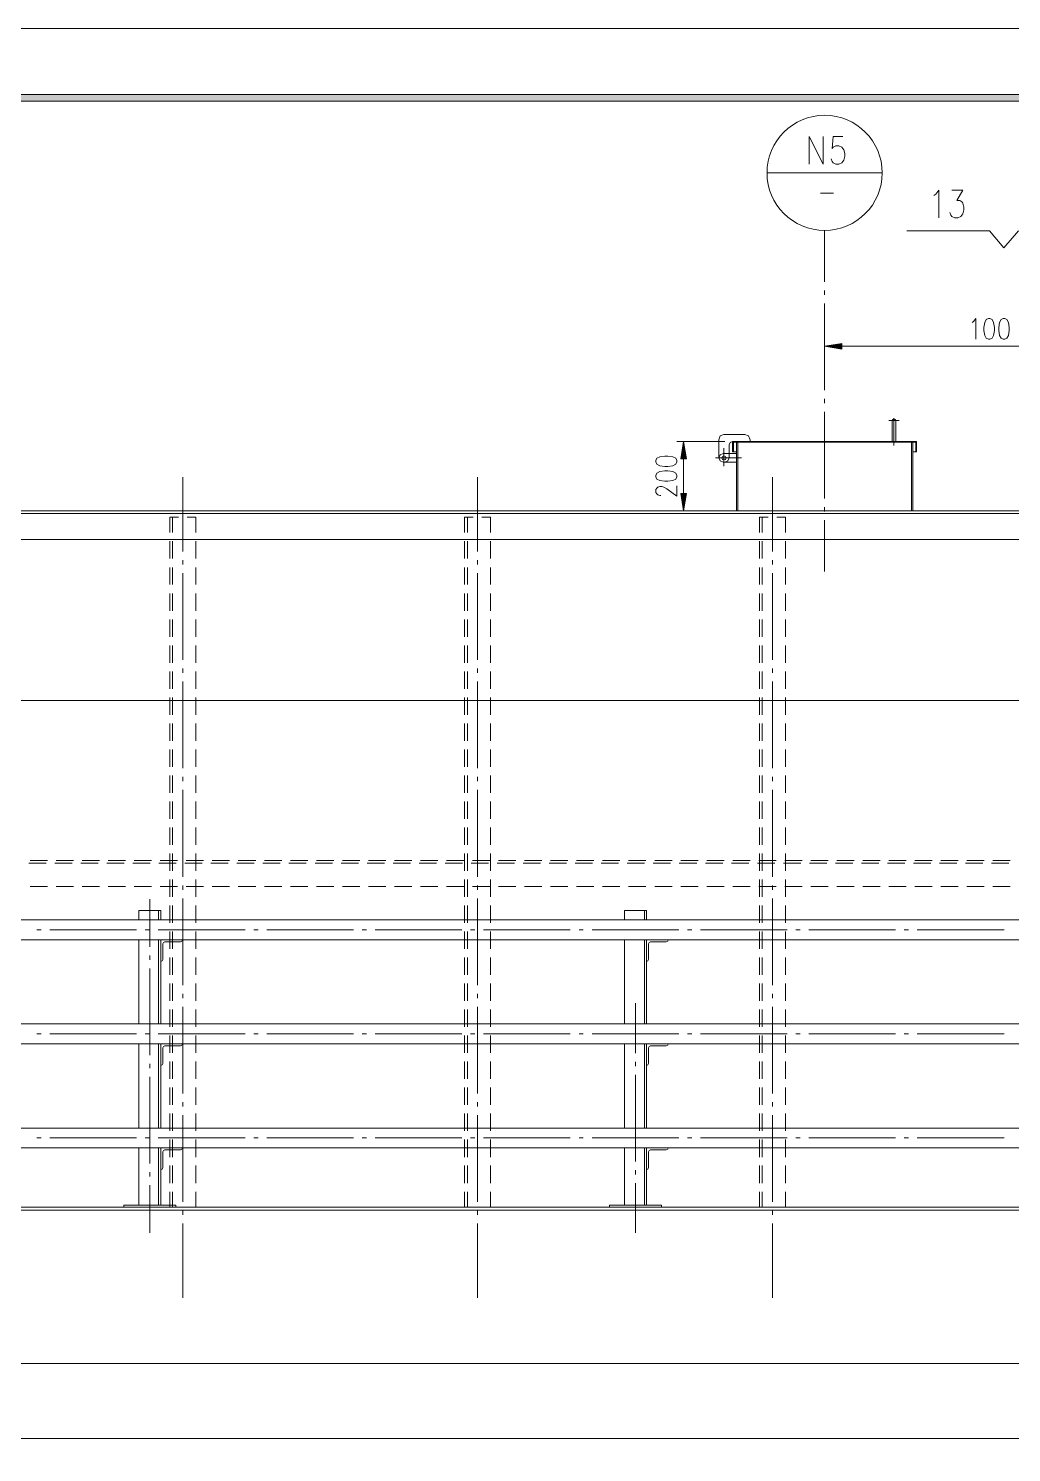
# Model space of a CAD drawing. Header units: millimetres. Extents: x 0 to 829, y 0 to 586.
# Drawn here: x 311.2 to 450.8, y 383.3 to 585.6 of the extents above; entities that cross this region are included whole.
import ezdxf

# ---------------------------------------------------------------- set-up
doc = ezdxf.new("R2010")
doc.units = ezdxf.units.MM

msp = doc.modelspace()

# ---------------------------------------------------------------- hatches: boundary and pattern name
h = msp.add_hatch(color=0)
h.dxf.hatch_style = 2
h.paths.add_polyline_path([(819.788528, 576.266028), (818.80075, 575.281778), (25.142472, 575.281778), (24.154694, 576.266028)])
h = msp.add_hatch(color=0)
h.dxf.hatch_style = 2
h.paths.add_polyline_path([(426.741167, 540.882417), (424.27525, 540.473194), (426.741167, 540.060444)])
h = msp.add_hatch(color=0)
h.dxf.hatch_style = 2
h.paths.add_polyline_path([(403.842361, 524.481778), (404.251583, 526.947694), (404.664333, 524.481778)])
h = msp.add_hatch(color=0)
h.dxf.hatch_style = 2
h.paths.add_polyline_path([(403.842361, 519.553472), (404.251583, 517.087556), (404.664333, 519.553472)])

# ---------------------------------------------------------------- linework, layer by layer
at = {"color": 0, "lineweight": 0}
for points in [[(0, 0), (0, 585.632278), (829.154778, 585.632278), (829.154778, 0)], [(819.788528, 576.266028), (818.80075, 575.281778), (25.142472, 575.281778), (24.154694, 576.266028)], [(447.551528, 544.41725), (447.234028, 544.276139), (447.022361, 543.852806), (446.916528, 543.14725), (446.916528, 542.727444), (447.022361, 542.021889), (447.234028, 541.598556), (447.551528, 541.457444), (447.763194, 541.457444), (448.077167, 541.598556), (448.288833, 542.021889), (448.394667, 542.727444), (448.394667, 543.14725), (448.288833, 543.852806), (448.077167, 544.276139), (447.763194, 544.41725)], [(449.664667, 544.41725), (449.347167, 544.276139), (449.1355, 543.852806), (449.029667, 543.14725), (449.029667, 542.727444), (449.1355, 542.021889), (449.347167, 541.598556), (449.664667, 541.457444), (449.876333, 541.457444), (450.190306, 541.598556), (450.401972, 542.021889), (450.507806, 542.727444), (450.507806, 543.14725), (450.401972, 543.852806), (450.190306, 544.276139), (449.876333, 544.41725)], [(426.741167, 540.882417), (424.27525, 540.473194), (426.741167, 540.060444)], [(403.842361, 524.481778), (404.251583, 526.947694), (404.664333, 524.481778)], [(400.307528, 524.023167), (400.448639, 523.705667), (400.871972, 523.497528), (401.577528, 523.391694), (402.000861, 523.391694), (402.702889, 523.497528), (403.126222, 523.705667), (403.267333, 524.023167), (403.267333, 524.234833), (403.126222, 524.552333), (402.702889, 524.764), (402.000861, 524.869833), (401.577528, 524.869833), (400.871972, 524.764), (400.448639, 524.552333), (400.307528, 524.234833)], [(409.684361, 524.60525), (409.772556, 524.813389), (409.980694, 524.901583), (410.188833, 524.813389), (410.277028, 524.60525), (410.188833, 524.397111), (409.980694, 524.308917), (409.772556, 524.397111)], [(400.307528, 521.910028), (400.448639, 521.596056), (400.871972, 521.384389), (401.577528, 521.278556), (402.000861, 521.278556), (402.702889, 521.384389), (403.126222, 521.596056), (403.267333, 521.910028), (403.267333, 522.121694), (403.126222, 522.439194), (402.702889, 522.650861), (402.000861, 522.756694), (401.577528, 522.756694), (400.871972, 522.650861), (400.448639, 522.439194), (400.307528, 522.121694)], [(403.842361, 519.553472), (404.251583, 517.087556), (404.664333, 519.553472)]]:
    msp.add_lwpolyline(points, close=True, dxfattribs=at)
for points in [[(422.088028, 566.338861), (422.088028, 570.282917), (424.060056, 566.338861), (424.060056, 570.282917)], [(426.87875, 570.282917), (425.471167, 570.282917), (425.330056, 568.593111), (425.471167, 568.780083), (425.890972, 568.967056), (426.314306, 568.967056), (426.737639, 568.780083), (427.019861, 568.402611), (427.160972, 567.841694), (427.160972, 567.464222), (427.019861, 566.903306), (426.737639, 566.525833), (426.314306, 566.338861), (425.890972, 566.338861), (425.471167, 566.525833), (425.330056, 566.712806), (425.188944, 567.090278)], [(416.094333, 565.111194), (432.459694, 565.111194)], [(439.818639, 561.915028), (440.100861, 562.102), (440.520667, 562.666444), (440.520667, 558.722389)], [(442.351583, 562.666444), (443.903806, 562.666444), (443.057139, 561.163611), (443.480472, 561.163611), (443.762694, 560.973111), (443.903806, 560.786139), (444.044917, 560.221694), (444.044917, 559.84775), (443.903806, 559.283306), (443.621583, 558.909361), (443.19825, 558.722389), (442.774917, 558.722389), (442.351583, 558.909361), (442.210472, 559.096333), (442.072889, 559.473806)], [(423.696694, 562.232528), (425.555833, 562.232528)], [(424.27525, 556.92675), (424.27525, 549.645417)], [(435.95925, 556.884417), (447.713806, 556.884417)], [(447.713806, 556.884417), (449.763444, 554.453778)], [(451.813083, 556.884417), (449.763444, 554.453778)], [(424.27525, 548.414222), (424.27525, 547.796861)], [(424.27525, 546.565667), (424.27525, 534.243139)], [(445.226722, 543.852806), (445.438389, 543.993917), (445.755889, 544.41725), (445.755889, 541.457444)], [(424.27525, 537.707417), (424.27525, 541.457444)], [(471.1065, 540.473194), (426.741167, 540.473194)], [(424.27525, 533.008417), (424.27525, 532.394583)], [(424.27525, 531.159861), (424.27525, 518.837333)], [(434.135389, 526.386778), (434.135389, 530.270861)], [(434.876222, 529.903972), (433.394556, 529.903972)], [(434.382333, 529.903972), (434.30825, 530.076833), (434.135389, 530.150917), (433.962528, 530.076833), (433.888444, 529.903972)], [(433.888444, 526.947694), (433.888444, 529.903972)], [(434.382333, 526.947694), (434.382333, 529.903972)], [(410.079472, 526.947694), (403.267333, 526.947694)], [(409.980694, 527.931944), (409.458583, 527.71675), (409.239861, 527.194639)], [(409.239861, 527.194639), (409.239861, 524.60525)], [(409.980694, 527.931944), (412.936972, 527.931944)], [(411.211889, 526.947694), (410.862639, 526.803056), (410.721528, 526.453806)], [(410.721528, 526.453806), (410.721528, 525.222611)], [(411.211889, 526.947694), (411.211889, 525.466028)], [(411.211889, 526.947694), (437.338611, 526.947694)], [(411.211889, 526.848917), (437.338611, 526.848917)], [(411.310667, 526.848917), (411.310667, 525.466028)], [(411.755167, 526.848917), (411.755167, 517.087556)], [(411.952722, 526.848917), (411.952722, 517.087556)], [(413.677806, 527.194639), (413.462611, 527.71675), (412.936972, 527.931944)], [(413.677806, 527.194639), (413.677806, 526.947694)], [(436.601306, 526.848917), (436.601306, 517.087556)], [(436.798861, 526.848917), (436.798861, 517.087556)], [(437.239833, 526.848917), (437.239833, 525.466028)], [(437.338611, 526.947694), (437.338611, 525.466028)], [(404.251583, 524.481778), (404.251583, 519.553472)], [(408.791833, 524.60525), (412.446611, 524.60525)], [(409.857222, 525.222611), (409.419778, 525.039167), (409.239861, 524.60525)], [(409.239861, 524.60525), (409.419778, 524.167806), (409.857222, 523.987889)], [(409.857222, 525.222611), (411.755167, 525.222611)], [(409.980694, 526.005778), (409.980694, 523.419917)], [(410.104167, 523.987889), (410.538083, 524.167806), (410.721528, 524.60525)], [(410.721528, 525.222611), (410.721528, 524.60525)], [(411.211889, 525.466028), (411.755167, 525.466028)], [(436.798861, 525.466028), (437.338611, 525.466028)], [(409.857222, 523.987889), (411.755167, 523.987889)], [(333.078667, 521.846528), (333.078667, 511.302)], [(374.981611, 521.846528), (374.981611, 511.302)], [(401.013083, 519.27125), (400.871972, 519.27125), (400.58975, 519.377083), (400.448639, 519.482917), (400.307528, 519.694583), (400.307528, 520.114389), (400.448639, 520.326056), (400.58975, 520.431889), (400.871972, 520.537722), (401.154194, 520.537722), (401.436417, 520.431889), (401.85975, 520.220222), (403.267333, 519.165417), (403.267333, 520.643556)], [(416.881028, 521.846528), (416.881028, 511.302)], [(112.701917, 517.087556), (436.700083, 517.087556)], [(112.701917, 516.692444), (513.009444, 516.692444)], [(331.230111, 516.198556), (331.230111, 513.983111)], [(331.230111, 516.198556), (332.461306, 516.198556)], [(331.625222, 516.198556), (331.625222, 513.983111)], [(333.696028, 516.198556), (334.927222, 516.198556)], [(334.927222, 516.198556), (334.927222, 513.983111)], [(373.133056, 516.198556), (373.133056, 513.983111)], [(373.133056, 516.198556), (374.36425, 516.198556)], [(373.524639, 516.198556), (373.524639, 513.983111)], [(375.595444, 516.198556), (376.830167, 516.198556)], [(376.830167, 516.198556), (376.830167, 513.983111)], [(411.853944, 517.087556), (403.267333, 517.087556)], [(415.032472, 516.198556), (415.032472, 513.983111)], [(415.032472, 516.198556), (416.267194, 516.198556)], [(415.427583, 516.198556), (415.427583, 513.983111)], [(417.498389, 516.198556), (418.729583, 516.198556)], [(418.729583, 516.198556), (418.729583, 513.983111)], [(424.27525, 517.606139), (424.27525, 516.988778)], [(436.700083, 517.087556), (472.782194, 517.087556)], [(424.27525, 515.757583), (424.27525, 508.47625)], [(112.701917, 512.995333), (509.312333, 512.995333)], [(331.230111, 512.748389), (331.230111, 510.286)], [(331.625222, 512.748389), (331.625222, 510.286)], [(334.927222, 512.748389), (334.927222, 510.286)], [(373.133056, 512.748389), (373.133056, 510.286)], [(373.524639, 512.748389), (373.524639, 510.286)], [(376.830167, 512.748389), (376.830167, 510.286)], [(415.032472, 512.748389), (415.032472, 510.286)], [(415.427583, 512.748389), (415.427583, 510.286)], [(418.729583, 512.748389), (418.729583, 510.286)], [(333.078667, 510.067278), (333.078667, 509.453444)], [(374.981611, 510.067278), (374.981611, 509.453444)], [(416.881028, 510.067278), (416.881028, 509.453444)], [(331.230111, 509.051278), (331.230111, 506.588889)], [(331.625222, 509.051278), (331.625222, 506.588889)], [(333.078667, 508.218722), (333.078667, 495.896194)], [(334.927222, 509.051278), (334.927222, 506.588889)], [(373.133056, 509.051278), (373.133056, 506.588889)], [(373.524639, 509.051278), (373.524639, 506.588889)], [(374.981611, 508.218722), (374.981611, 495.896194)], [(376.830167, 509.051278), (376.830167, 506.588889)], [(415.032472, 509.051278), (415.032472, 506.588889)], [(415.427583, 509.051278), (415.427583, 506.588889)], [(416.881028, 508.218722), (416.881028, 495.896194)], [(418.729583, 509.051278), (418.729583, 506.588889)], [(331.230111, 505.354167), (331.230111, 502.891778)], [(331.625222, 505.354167), (331.625222, 502.891778)], [(334.927222, 505.354167), (334.927222, 502.891778)], [(373.133056, 505.354167), (373.133056, 502.891778)], [(373.524639, 505.354167), (373.524639, 502.891778)], [(376.830167, 505.354167), (376.830167, 502.891778)], [(415.032472, 505.354167), (415.032472, 502.891778)], [(415.427583, 505.354167), (415.427583, 502.891778)], [(418.729583, 505.354167), (418.729583, 502.891778)], [(331.230111, 501.657056), (331.230111, 499.194667)], [(331.625222, 501.657056), (331.625222, 499.194667)], [(334.927222, 501.657056), (334.927222, 499.194667)], [(373.133056, 501.657056), (373.133056, 499.194667)], [(373.524639, 501.657056), (373.524639, 499.194667)], [(376.830167, 501.657056), (376.830167, 499.194667)], [(415.032472, 501.657056), (415.032472, 499.194667)], [(415.427583, 501.657056), (415.427583, 499.194667)], [(418.729583, 501.657056), (418.729583, 499.194667)], [(331.230111, 497.959944), (331.230111, 495.497556)], [(331.625222, 497.959944), (331.625222, 495.497556)], [(334.927222, 497.959944), (334.927222, 495.497556)], [(373.133056, 497.959944), (373.133056, 495.497556)], [(373.524639, 497.959944), (373.524639, 495.497556)], [(376.830167, 497.959944), (376.830167, 495.497556)], [(415.032472, 497.959944), (415.032472, 495.497556)], [(415.427583, 497.959944), (415.427583, 495.497556)], [(418.729583, 497.959944), (418.729583, 495.497556)], [(331.230111, 494.262833), (331.230111, 491.796917)], [(331.625222, 494.262833), (331.625222, 491.796917)], [(333.078667, 494.665), (333.078667, 494.047639)], [(334.927222, 494.262833), (334.927222, 491.796917)], [(373.133056, 494.262833), (373.133056, 491.796917)], [(373.524639, 494.262833), (373.524639, 491.796917)], [(374.981611, 494.665), (374.981611, 494.047639)], [(376.830167, 494.262833), (376.830167, 491.796917)], [(415.032472, 494.262833), (415.032472, 491.796917)], [(415.427583, 494.262833), (415.427583, 491.796917)], [(416.881028, 494.665), (416.881028, 494.047639)], [(418.729583, 494.262833), (418.729583, 491.796917)], [(333.078667, 492.816444), (333.078667, 480.490389)], [(374.981611, 492.816444), (374.981611, 480.490389)], [(416.881028, 492.816444), (416.881028, 480.490389)], [(72.428806, 490.142389), (509.926167, 490.142389)], [(331.230111, 490.565722), (331.230111, 488.099806)], [(331.625222, 490.565722), (331.625222, 488.099806)], [(334.927222, 490.565722), (334.927222, 488.099806)], [(373.133056, 490.565722), (373.133056, 488.099806)], [(373.524639, 490.565722), (373.524639, 488.099806)], [(376.830167, 490.565722), (376.830167, 488.099806)], [(415.032472, 490.565722), (415.032472, 488.099806)], [(415.427583, 490.565722), (415.427583, 488.099806)], [(418.729583, 490.565722), (418.729583, 488.099806)], [(331.230111, 486.868611), (331.230111, 484.402694)], [(331.625222, 486.868611), (331.625222, 484.402694)], [(334.927222, 486.868611), (334.927222, 484.402694)], [(373.133056, 486.868611), (373.133056, 484.402694)], [(373.524639, 486.868611), (373.524639, 484.402694)], [(376.830167, 486.868611), (376.830167, 484.402694)], [(415.032472, 486.868611), (415.032472, 484.402694)], [(415.427583, 486.868611), (415.427583, 484.402694)], [(418.729583, 486.868611), (418.729583, 484.402694)], [(331.230111, 483.1715), (331.230111, 480.705583)], [(331.625222, 483.1715), (331.625222, 480.705583)], [(334.927222, 483.1715), (334.927222, 480.705583)], [(373.133056, 483.1715), (373.133056, 480.705583)], [(373.524639, 483.1715), (373.524639, 480.705583)], [(376.830167, 483.1715), (376.830167, 480.705583)], [(415.032472, 483.1715), (415.032472, 480.705583)], [(415.427583, 483.1715), (415.427583, 480.705583)], [(418.729583, 483.1715), (418.729583, 480.705583)], [(331.230111, 479.474389), (331.230111, 477.008472)], [(331.625222, 479.474389), (331.625222, 477.008472)], [(333.078667, 479.259194), (333.078667, 478.641833)], [(334.927222, 479.474389), (334.927222, 477.008472)], [(373.133056, 479.474389), (373.133056, 477.008472)], [(373.524639, 479.474389), (373.524639, 477.008472)], [(374.981611, 479.259194), (374.981611, 478.641833)], [(376.830167, 479.474389), (376.830167, 477.008472)], [(415.032472, 479.474389), (415.032472, 477.008472)], [(415.427583, 479.474389), (415.427583, 477.008472)], [(416.881028, 479.259194), (416.881028, 478.641833)], [(418.729583, 479.474389), (418.729583, 477.008472)], [(331.230111, 475.777278), (331.230111, 473.311361)], [(331.625222, 475.777278), (331.625222, 473.311361)], [(333.078667, 477.410639), (333.078667, 465.084583)], [(334.927222, 475.777278), (334.927222, 473.311361)], [(373.133056, 475.777278), (373.133056, 473.311361)], [(373.524639, 475.777278), (373.524639, 473.311361)], [(374.981611, 477.410639), (374.981611, 465.084583)], [(376.830167, 475.777278), (376.830167, 473.311361)], [(415.032472, 475.777278), (415.032472, 473.311361)], [(415.427583, 475.777278), (415.427583, 473.311361)], [(416.881028, 477.410639), (416.881028, 465.084583)], [(418.729583, 475.777278), (418.729583, 473.311361)], [(331.230111, 472.080167), (331.230111, 469.61425)], [(331.625222, 472.080167), (331.625222, 469.61425)], [(334.927222, 472.080167), (334.927222, 469.61425)], [(373.133056, 472.080167), (373.133056, 469.61425)], [(373.524639, 472.080167), (373.524639, 469.61425)], [(376.830167, 472.080167), (376.830167, 469.61425)], [(415.032472, 472.080167), (415.032472, 469.61425)], [(415.427583, 472.080167), (415.427583, 469.61425)], [(418.729583, 472.080167), (418.729583, 469.61425)], [(331.230111, 468.383056), (331.230111, 465.917139)], [(331.625222, 468.383056), (331.625222, 465.917139)], [(334.927222, 468.383056), (334.927222, 465.917139)], [(373.133056, 468.383056), (373.133056, 465.917139)], [(373.524639, 468.383056), (373.524639, 465.917139)], [(376.830167, 468.383056), (376.830167, 465.917139)], [(415.032472, 468.383056), (415.032472, 465.917139)], [(415.427583, 468.383056), (415.427583, 465.917139)], [(418.729583, 468.383056), (418.729583, 465.917139)], [(311.202917, 467.003694), (313.668833, 467.003694)], [(311.400472, 467.398806), (313.866389, 467.398806)], [(314.900028, 467.003694), (317.365944, 467.003694)], [(315.097583, 467.398806), (317.5635, 467.398806)], [(318.597139, 467.003694), (321.063056, 467.003694)], [(318.794694, 467.398806), (321.260611, 467.398806)], [(322.29425, 467.003694), (324.760167, 467.003694)], [(322.491806, 467.398806), (324.957722, 467.398806)], [(325.991361, 467.003694), (328.457278, 467.003694)], [(326.188917, 467.398806), (328.654833, 467.398806)], [(329.688472, 467.003694), (332.154389, 467.003694)], [(329.886028, 467.398806), (332.351944, 467.398806)], [(333.385583, 467.003694), (335.8515, 467.003694)], [(333.583139, 467.398806), (336.049056, 467.398806)], [(337.082694, 467.003694), (339.548611, 467.003694)], [(337.28025, 467.398806), (339.746167, 467.398806)], [(340.783333, 467.003694), (343.245722, 467.003694)], [(340.977361, 467.398806), (343.443278, 467.398806)], [(344.480444, 467.003694), (346.942833, 467.003694)], [(344.674472, 467.398806), (347.140389, 467.398806)], [(348.177556, 467.003694), (350.639944, 467.003694)], [(348.371583, 467.398806), (350.8375, 467.398806)], [(351.874667, 467.003694), (354.337056, 467.003694)], [(352.068694, 467.398806), (354.534611, 467.398806)], [(355.571778, 467.003694), (358.034167, 467.003694)], [(355.765806, 467.398806), (358.231722, 467.398806)], [(359.268889, 467.003694), (361.731278, 467.003694)], [(359.462917, 467.398806), (361.928833, 467.398806)], [(362.966, 467.003694), (365.428389, 467.003694)], [(363.163556, 467.398806), (365.625944, 467.398806)], [(366.663111, 467.003694), (369.1255, 467.003694)], [(366.860667, 467.398806), (369.323056, 467.398806)], [(370.360222, 467.003694), (372.822611, 467.003694)], [(370.557778, 467.398806), (373.020167, 467.398806)], [(374.057333, 467.003694), (376.519722, 467.003694)], [(374.254889, 467.398806), (376.717278, 467.398806)], [(377.754444, 467.003694), (380.216833, 467.003694)], [(377.952, 467.398806), (380.414389, 467.398806)], [(381.451556, 467.003694), (383.913944, 467.003694)], [(381.649111, 467.398806), (384.1115, 467.398806)], [(385.148667, 467.003694), (387.611056, 467.003694)], [(385.346222, 467.398806), (387.808611, 467.398806)], [(388.845778, 467.003694), (391.308167, 467.003694)], [(389.043333, 467.398806), (391.505722, 467.398806)], [(392.542889, 467.003694), (395.005278, 467.003694)], [(392.740444, 467.398806), (395.202833, 467.398806)], [(396.24, 467.003694), (398.702389, 467.003694)], [(396.437556, 467.398806), (398.899944, 467.398806)], [(399.937111, 467.003694), (402.3995, 467.003694)], [(400.134667, 467.398806), (402.597056, 467.398806)], [(403.634222, 467.003694), (406.100139, 467.003694)], [(403.831778, 467.398806), (406.294167, 467.398806)], [(407.331333, 467.003694), (409.79725, 467.003694)], [(407.528889, 467.398806), (409.991278, 467.398806)], [(411.028444, 467.003694), (413.494361, 467.003694)], [(411.226, 467.398806), (413.688389, 467.398806)], [(414.725556, 467.003694), (417.191472, 467.003694)], [(414.923111, 467.398806), (417.3855, 467.398806)], [(418.422667, 467.003694), (420.888583, 467.003694)], [(418.620222, 467.398806), (421.082611, 467.398806)], [(422.119778, 467.003694), (424.585694, 467.003694)], [(422.317333, 467.398806), (424.779722, 467.398806)], [(425.816889, 467.003694), (428.282806, 467.003694)], [(426.014444, 467.398806), (428.480361, 467.398806)], [(429.514, 467.003694), (431.979917, 467.003694)], [(429.711556, 467.398806), (432.177472, 467.398806)], [(433.211111, 467.003694), (435.677028, 467.003694)], [(433.408667, 467.398806), (435.874583, 467.398806)], [(436.908222, 467.003694), (439.374139, 467.003694)], [(437.105778, 467.398806), (439.571694, 467.398806)], [(440.605333, 467.003694), (443.07125, 467.003694)], [(440.802889, 467.398806), (443.268806, 467.398806)], [(444.302444, 467.003694), (446.768361, 467.003694)], [(444.5, 467.398806), (446.965917, 467.398806)], [(447.999556, 467.003694), (450.465472, 467.003694)], [(448.197111, 467.398806), (450.663028, 467.398806)], [(311.400472, 463.701694), (313.866389, 463.701694)], [(315.097583, 463.701694), (317.5635, 463.701694)], [(318.794694, 463.701694), (321.260611, 463.701694)], [(322.491806, 463.701694), (324.957722, 463.701694)], [(326.188917, 463.701694), (328.654833, 463.701694)], [(329.886028, 463.701694), (332.351944, 463.701694)], [(331.230111, 464.685944), (331.230111, 462.220028)], [(331.625222, 464.685944), (331.625222, 462.220028)], [(333.078667, 463.853389), (333.078667, 463.236028)], [(333.583139, 463.701694), (336.049056, 463.701694)], [(334.927222, 464.685944), (334.927222, 462.220028)], [(337.28025, 463.701694), (339.746167, 463.701694)], [(340.977361, 463.701694), (343.443278, 463.701694)], [(344.674472, 463.701694), (347.140389, 463.701694)], [(348.371583, 463.701694), (350.8375, 463.701694)], [(352.068694, 463.701694), (354.534611, 463.701694)], [(355.765806, 463.701694), (358.231722, 463.701694)], [(359.462917, 463.701694), (361.928833, 463.701694)], [(363.163556, 463.701694), (365.625944, 463.701694)], [(366.860667, 463.701694), (369.323056, 463.701694)], [(370.557778, 463.701694), (373.020167, 463.701694)], [(373.133056, 464.685944), (373.133056, 462.220028)], [(373.524639, 464.685944), (373.524639, 462.220028)], [(374.254889, 463.701694), (376.717278, 463.701694)], [(374.981611, 463.853389), (374.981611, 463.236028)], [(376.830167, 464.685944), (376.830167, 462.220028)], [(377.952, 463.701694), (380.414389, 463.701694)], [(381.649111, 463.701694), (384.1115, 463.701694)], [(385.346222, 463.701694), (387.808611, 463.701694)], [(389.043333, 463.701694), (391.505722, 463.701694)], [(392.740444, 463.701694), (395.202833, 463.701694)], [(396.437556, 463.701694), (398.899944, 463.701694)], [(400.134667, 463.701694), (402.597056, 463.701694)], [(403.831778, 463.701694), (406.294167, 463.701694)], [(407.528889, 463.701694), (409.991278, 463.701694)], [(411.226, 463.701694), (413.688389, 463.701694)], [(414.923111, 463.701694), (417.3855, 463.701694)], [(415.032472, 464.685944), (415.032472, 462.220028)], [(415.427583, 464.685944), (415.427583, 462.220028)], [(416.881028, 463.853389), (416.881028, 463.236028)], [(418.620222, 463.701694), (421.082611, 463.701694)], [(418.729583, 464.685944), (418.729583, 462.220028)], [(422.317333, 463.701694), (424.779722, 463.701694)], [(426.014444, 463.701694), (428.480361, 463.701694)], [(429.711556, 463.701694), (432.177472, 463.701694)], [(433.408667, 463.701694), (435.874583, 463.701694)], [(437.105778, 463.701694), (439.571694, 463.701694)], [(440.802889, 463.701694), (443.268806, 463.701694)], [(444.5, 463.701694), (446.965917, 463.701694)], [(448.197111, 463.701694), (450.663028, 463.701694)], [(328.397306, 461.902528), (328.397306, 455.122139)], [(333.078667, 462.004833), (333.078667, 449.682306)], [(374.981611, 462.004833), (374.981611, 449.682306)], [(416.881028, 462.004833), (416.881028, 449.682306)], [(326.841556, 460.297389), (329.949528, 460.297389)], [(326.841556, 460.297389), (326.841556, 458.942722)], [(329.653194, 460.297389), (329.653194, 458.942722)], [(329.949528, 460.297389), (329.949528, 458.942722)], [(331.230111, 460.988833), (331.230111, 458.522917)], [(331.625222, 460.988833), (331.625222, 458.522917)], [(334.927222, 460.988833), (334.927222, 458.522917)], [(373.133056, 460.988833), (373.133056, 458.522917)], [(373.524639, 460.988833), (373.524639, 458.522917)], [(376.830167, 460.988833), (376.830167, 458.522917)], [(395.855472, 460.297389), (395.855472, 458.942722)], [(395.855472, 460.297389), (398.963444, 460.297389)], [(398.667111, 460.297389), (398.667111, 458.942722)], [(398.963444, 460.297389), (398.963444, 458.942722)], [(415.032472, 460.988833), (415.032472, 458.522917)], [(415.427583, 460.988833), (415.427583, 458.522917)], [(418.729583, 460.988833), (418.729583, 458.522917)], [(86.797444, 458.942722), (505.615222, 458.942722)], [(312.3565, 457.538667), (312.973861, 457.538667)], [(314.205056, 457.538667), (326.527583, 457.538667)], [(327.762306, 457.538667), (328.376139, 457.538667)], [(329.610861, 457.538667), (341.933389, 457.538667)], [(343.164583, 457.538667), (343.781944, 457.538667)], [(345.013139, 457.538667), (357.339194, 457.538667)], [(358.570389, 457.538667), (359.18775, 457.538667)], [(360.418944, 457.538667), (372.745, 457.538667)], [(373.976194, 457.538667), (374.593556, 457.538667)], [(375.82475, 457.538667), (388.147278, 457.538667)], [(389.382, 457.538667), (389.995833, 457.538667)], [(391.230556, 457.538667), (403.553083, 457.538667)], [(404.784278, 457.538667), (405.401639, 457.538667)], [(406.632833, 457.538667), (418.958889, 457.538667)], [(420.190083, 457.538667), (420.807444, 457.538667)], [(422.038639, 457.538667), (434.361167, 457.538667)], [(435.595889, 457.538667), (436.209722, 457.538667)], [(437.444444, 457.538667), (449.766972, 457.538667)], [(86.797444, 456.134611), (505.615222, 456.134611)], [(326.841556, 456.134611), (326.841556, 444.154278)], [(329.653194, 456.134611), (329.653194, 444.154278)], [(329.949528, 456.134611), (329.949528, 444.154278)], [(330.542194, 455.838278), (330.330528, 455.750083), (330.245861, 455.541944)], [(330.245861, 455.541944), (330.245861, 453.322972)], [(330.542194, 455.838278), (332.757639, 455.838278)], [(331.230111, 457.291722), (331.230111, 454.825806)], [(331.625222, 457.291722), (331.625222, 454.825806)], [(332.757639, 455.838278), (332.969306, 455.922944), (333.053972, 456.134611)], [(334.927222, 457.291722), (334.927222, 454.825806)], [(373.133056, 457.291722), (373.133056, 454.825806)], [(373.524639, 457.291722), (373.524639, 454.825806)], [(376.830167, 457.291722), (376.830167, 454.825806)], [(395.855472, 456.134611), (395.855472, 444.154278)], [(398.667111, 456.134611), (398.667111, 444.154278)], [(398.963444, 456.134611), (398.963444, 444.154278)], [(399.556111, 455.838278), (399.344444, 455.750083), (399.259778, 455.541944)], [(399.259778, 455.541944), (399.259778, 453.322972)], [(399.556111, 455.838278), (401.771556, 455.838278)], [(401.771556, 455.838278), (401.983222, 455.922944), (402.067889, 456.134611)], [(415.032472, 457.291722), (415.032472, 454.825806)], [(415.427583, 457.291722), (415.427583, 454.825806)], [(418.729583, 457.291722), (418.729583, 454.825806)], [(328.397306, 453.890944), (328.397306, 453.273583)], [(331.230111, 453.594611), (331.230111, 451.128694)], [(331.625222, 453.594611), (331.625222, 451.128694)], [(334.927222, 453.594611), (334.927222, 451.128694)], [(373.133056, 453.594611), (373.133056, 451.128694)], [(373.524639, 453.594611), (373.524639, 451.128694)], [(376.830167, 453.594611), (376.830167, 451.128694)], [(415.032472, 453.594611), (415.032472, 451.128694)], [(415.427583, 453.594611), (415.427583, 451.128694)], [(418.729583, 453.594611), (418.729583, 451.128694)], [(328.397306, 452.042389), (328.397306, 439.719861)], [(329.949528, 453.026639), (330.157667, 453.114833), (330.245861, 453.322972)], [(398.963444, 453.026639), (399.171583, 453.114833), (399.259778, 453.322972)], [(331.230111, 449.8975), (331.230111, 447.431583)], [(331.625222, 449.8975), (331.625222, 447.431583)], [(334.927222, 449.8975), (334.927222, 447.431583)], [(373.133056, 449.8975), (373.133056, 447.431583)], [(373.524639, 449.8975), (373.524639, 447.431583)], [(376.830167, 449.8975), (376.830167, 447.431583)], [(415.032472, 449.8975), (415.032472, 447.431583)], [(415.427583, 449.8975), (415.427583, 447.431583)], [(418.729583, 449.8975), (418.729583, 447.431583)], [(333.078667, 448.447583), (333.078667, 447.83375)], [(374.981611, 448.447583), (374.981611, 447.83375)], [(416.881028, 448.447583), (416.881028, 447.83375)], [(331.230111, 446.200389), (331.230111, 443.734472)], [(331.625222, 446.200389), (331.625222, 443.734472)], [(333.078667, 446.599028), (333.078667, 434.2765)], [(334.927222, 446.200389), (334.927222, 443.734472)], [(373.133056, 446.200389), (373.133056, 443.734472)], [(373.524639, 446.200389), (373.524639, 443.734472)], [(374.981611, 446.599028), (374.981611, 434.2765)], [(376.830167, 446.200389), (376.830167, 443.734472)], [(397.411222, 447.114083), (397.411222, 440.026778)], [(415.032472, 446.200389), (415.032472, 443.734472)], [(415.427583, 446.200389), (415.427583, 443.734472)], [(416.881028, 446.599028), (416.881028, 434.2765)], [(418.729583, 446.200389), (418.729583, 443.734472)], [(86.797444, 444.154278), (505.615222, 444.154278)], [(86.797444, 441.346167), (505.615222, 441.346167)], [(312.3565, 442.750222), (312.973861, 442.750222)], [(314.205056, 442.750222), (326.527583, 442.750222)], [(326.841556, 441.346167), (326.841556, 429.365833)], [(327.762306, 442.750222), (328.376139, 442.750222)], [(329.610861, 442.750222), (341.933389, 442.750222)], [(329.653194, 441.346167), (329.653194, 429.365833)], [(329.949528, 441.346167), (329.949528, 429.365833)], [(331.230111, 442.503278), (331.230111, 440.037361)], [(331.625222, 442.503278), (331.625222, 440.037361)], [(332.757639, 441.049833), (332.969306, 441.1345), (333.053972, 441.346167)], [(334.927222, 442.503278), (334.927222, 440.037361)], [(343.164583, 442.750222), (343.781944, 442.750222)], [(345.013139, 442.750222), (357.339194, 442.750222)], [(358.570389, 442.750222), (359.18775, 442.750222)], [(360.418944, 442.750222), (372.745, 442.750222)], [(373.133056, 442.503278), (373.133056, 440.037361)], [(373.524639, 442.503278), (373.524639, 440.037361)], [(373.976194, 442.750222), (374.593556, 442.750222)], [(375.82475, 442.750222), (388.147278, 442.750222)], [(376.830167, 442.503278), (376.830167, 440.037361)], [(389.382, 442.750222), (389.995833, 442.750222)], [(391.230556, 442.750222), (403.553083, 442.750222)], [(395.855472, 441.346167), (395.855472, 429.365833)], [(398.667111, 441.346167), (398.667111, 429.365833)], [(398.963444, 441.346167), (398.963444, 429.365833)], [(401.771556, 441.049833), (401.983222, 441.1345), (402.067889, 441.346167)], [(404.784278, 442.750222), (405.401639, 442.750222)], [(406.632833, 442.750222), (418.958889, 442.750222)], [(415.032472, 442.503278), (415.032472, 440.037361)], [(415.427583, 442.503278), (415.427583, 440.037361)], [(418.729583, 442.503278), (418.729583, 440.037361)], [(420.190083, 442.750222), (420.807444, 442.750222)], [(422.038639, 442.750222), (434.361167, 442.750222)], [(435.595889, 442.750222), (436.209722, 442.750222)], [(437.444444, 442.750222), (449.766972, 442.750222)], [(330.542194, 441.049833), (330.330528, 440.961639), (330.245861, 440.7535)], [(330.245861, 440.7535), (330.245861, 438.534528)], [(330.542194, 441.049833), (332.757639, 441.049833)], [(399.556111, 441.049833), (399.344444, 440.961639), (399.259778, 440.7535)], [(399.259778, 440.7535), (399.259778, 438.534528)], [(399.556111, 441.049833), (401.771556, 441.049833)], [(328.397306, 438.485139), (328.397306, 437.871306)], [(329.949528, 438.238194), (330.157667, 438.326389), (330.245861, 438.534528)], [(331.230111, 438.806167), (331.230111, 436.34025)], [(331.625222, 438.806167), (331.625222, 436.34025)], [(334.927222, 438.806167), (334.927222, 436.34025)], [(373.133056, 438.806167), (373.133056, 436.34025)], [(373.524639, 438.806167), (373.524639, 436.34025)], [(376.830167, 438.806167), (376.830167, 436.34025)], [(397.411222, 438.795583), (397.411222, 438.178222)], [(398.963444, 438.238194), (399.171583, 438.326389), (399.259778, 438.534528)], [(415.032472, 438.806167), (415.032472, 436.34025)], [(415.427583, 438.806167), (415.427583, 436.34025)], [(418.729583, 438.806167), (418.729583, 436.34025)], [(328.397306, 436.636583), (328.397306, 424.314056)], [(397.411222, 436.947028), (397.411222, 424.620972)], [(331.230111, 435.109056), (331.230111, 432.643139)], [(331.625222, 435.109056), (331.625222, 432.643139)], [(334.927222, 435.109056), (334.927222, 432.643139)], [(373.133056, 435.109056), (373.133056, 432.643139)], [(373.524639, 435.109056), (373.524639, 432.643139)], [(376.830167, 435.109056), (376.830167, 432.643139)], [(415.032472, 435.109056), (415.032472, 432.643139)], [(415.427583, 435.109056), (415.427583, 432.643139)], [(418.729583, 435.109056), (418.729583, 432.643139)], [(331.230111, 431.411944), (331.230111, 428.946028)], [(331.625222, 431.411944), (331.625222, 428.946028)], [(333.078667, 433.045306), (333.078667, 432.427944)], [(333.078667, 431.19675), (333.078667, 418.870694)], [(334.927222, 431.411944), (334.927222, 428.946028)], [(373.133056, 431.411944), (373.133056, 428.946028)], [(373.524639, 431.411944), (373.524639, 428.946028)], [(374.981611, 433.045306), (374.981611, 432.427944)], [(374.981611, 431.19675), (374.981611, 418.870694)], [(376.830167, 431.411944), (376.830167, 428.946028)], [(415.032472, 431.411944), (415.032472, 428.946028)], [(415.427583, 431.411944), (415.427583, 428.946028)], [(416.881028, 433.045306), (416.881028, 432.427944)], [(416.881028, 431.19675), (416.881028, 418.870694)], [(418.729583, 431.411944), (418.729583, 428.946028)], [(86.797444, 429.365833), (505.615222, 429.365833)], [(312.3565, 427.961778), (312.973861, 427.961778)], [(314.205056, 427.961778), (326.527583, 427.961778)], [(327.762306, 427.961778), (328.376139, 427.961778)], [(329.610861, 427.961778), (341.933389, 427.961778)], [(331.230111, 427.714833), (331.230111, 425.248917)], [(331.625222, 427.714833), (331.625222, 425.248917)], [(334.927222, 427.714833), (334.927222, 425.248917)], [(343.164583, 427.961778), (343.781944, 427.961778)], [(345.013139, 427.961778), (357.339194, 427.961778)], [(358.570389, 427.961778), (359.18775, 427.961778)], [(360.418944, 427.961778), (372.745, 427.961778)], [(373.133056, 427.714833), (373.133056, 425.248917)], [(373.524639, 427.714833), (373.524639, 425.248917)], [(373.976194, 427.961778), (374.593556, 427.961778)], [(375.82475, 427.961778), (388.147278, 427.961778)], [(376.830167, 427.714833), (376.830167, 425.248917)], [(389.382, 427.961778), (389.995833, 427.961778)], [(391.230556, 427.961778), (403.553083, 427.961778)], [(404.784278, 427.961778), (405.401639, 427.961778)], [(406.632833, 427.961778), (418.958889, 427.961778)], [(415.032472, 427.714833), (415.032472, 425.248917)], [(415.427583, 427.714833), (415.427583, 425.248917)], [(418.729583, 427.714833), (418.729583, 425.248917)], [(420.190083, 427.961778), (420.807444, 427.961778)], [(422.038639, 427.961778), (434.361167, 427.961778)], [(435.595889, 427.961778), (436.209722, 427.961778)], [(437.444444, 427.961778), (449.766972, 427.961778)], [(86.797444, 426.554194), (505.615222, 426.554194)], [(326.841556, 426.554194), (326.841556, 418.397972)], [(329.653194, 426.554194), (329.653194, 418.397972)], [(329.949528, 426.554194), (329.949528, 418.397972)], [(330.542194, 426.261389), (330.330528, 426.173194), (330.245861, 425.965056)], [(330.245861, 425.965056), (330.245861, 423.746083)], [(330.542194, 426.261389), (332.757639, 426.261389)], [(332.757639, 426.261389), (332.969306, 426.346056), (333.053972, 426.554194)], [(395.855472, 426.554194), (395.855472, 418.397972)], [(398.667111, 426.554194), (398.667111, 418.397972)], [(398.963444, 426.554194), (398.963444, 418.397972)], [(399.556111, 426.261389), (399.344444, 426.173194), (399.259778, 425.965056)], [(399.259778, 425.965056), (399.259778, 423.746083)], [(399.556111, 426.261389), (401.771556, 426.261389)], [(401.771556, 426.261389), (401.983222, 426.346056), (402.067889, 426.554194)], [(328.397306, 423.082861), (328.397306, 422.4655)], [(329.949528, 423.44975), (330.157667, 423.537944), (330.245861, 423.746083)], [(331.230111, 424.017722), (331.230111, 421.551806)], [(331.625222, 424.017722), (331.625222, 421.551806)], [(334.927222, 424.017722), (334.927222, 421.551806)], [(373.133056, 424.017722), (373.133056, 421.551806)], [(373.524639, 424.017722), (373.524639, 421.551806)], [(376.830167, 424.017722), (376.830167, 421.551806)], [(397.411222, 423.389778), (397.411222, 422.772417)], [(398.963444, 423.44975), (399.171583, 423.537944), (399.259778, 423.746083)], [(415.032472, 424.017722), (415.032472, 421.551806)], [(415.427583, 424.017722), (415.427583, 421.551806)], [(418.729583, 424.017722), (418.729583, 421.551806)], [(328.397306, 421.234306), (328.397306, 414.453917)], [(397.411222, 421.541222), (397.411222, 414.453917)], [(331.230111, 420.320611), (331.230111, 418.101639)], [(331.625222, 420.320611), (331.625222, 418.101639)], [(334.927222, 420.320611), (334.927222, 418.101639)], [(373.133056, 420.320611), (373.133056, 418.101639)], [(373.524639, 420.320611), (373.524639, 418.101639)], [(376.830167, 420.320611), (376.830167, 418.101639)], [(415.032472, 420.320611), (415.032472, 418.101639)], [(415.427583, 420.320611), (415.427583, 418.101639)], [(418.729583, 420.320611), (418.729583, 418.101639)], [(66.38925, 418.101639), (515.965722, 418.101639)], [(66.38925, 417.706528), (515.965722, 417.706528)], [(324.700194, 418.397972), (324.700194, 418.101639)], [(324.700194, 418.397972), (332.094417, 418.397972)], [(324.700194, 418.101639), (332.094417, 418.101639)], [(332.094417, 418.397972), (332.094417, 418.101639)], [(333.078667, 417.6395), (333.078667, 417.022139)], [(374.981611, 417.6395), (374.981611, 417.022139)], [(393.714111, 418.397972), (401.108333, 418.397972)], [(393.714111, 418.397972), (393.714111, 418.101639)], [(393.714111, 418.101639), (401.108333, 418.101639)], [(401.108333, 418.397972), (401.108333, 418.101639)], [(416.881028, 417.6395), (416.881028, 417.022139)], [(333.078667, 415.790944), (333.078667, 405.242889)], [(374.981611, 415.790944), (374.981611, 405.242889)], [(416.881028, 415.790944), (416.881028, 405.242889)], [(84.751333, 395.880167), (497.603639, 395.880167)], [(69.469, 385.2545), (512.885972, 385.2545)]]:
    msp.add_lwpolyline(points, dxfattribs=at)
msp.add_circle((424.277014, 565.109431), 8.182681, dxfattribs=at)

doc.saveas('drawing.dxf')
